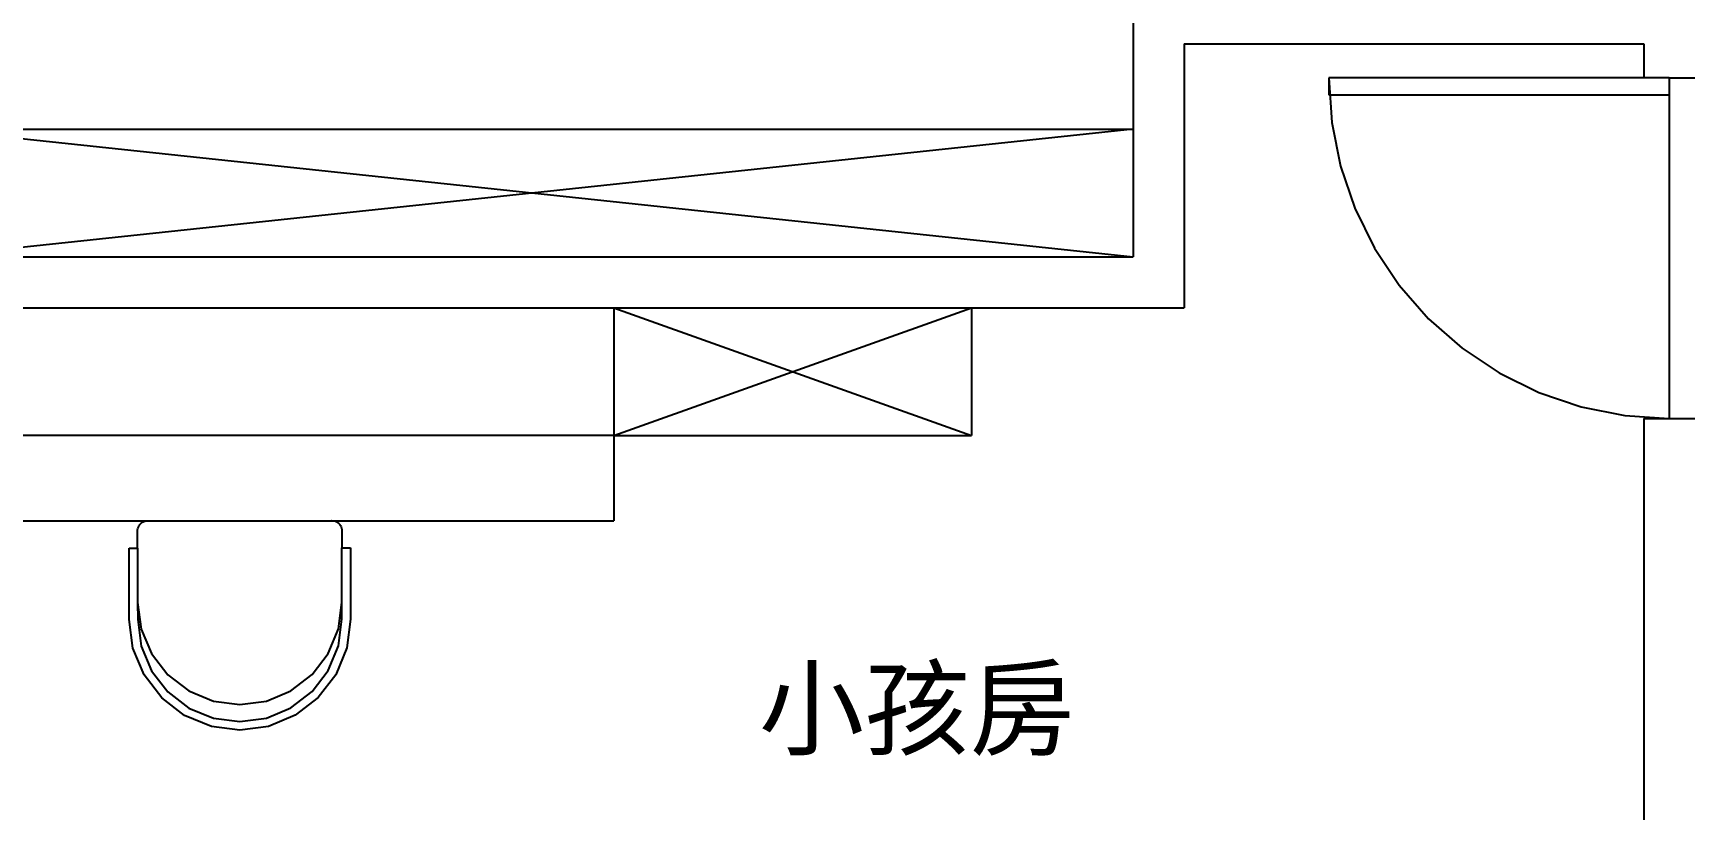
# Model space of a CAD drawing. Header units: centimetres. Extents: x 921 to 2601, y 2858 to 4336.
# Drawn here: x 1138.7 to 1569.1, y 3425.2 to 3626.2 of the extents above; entities that cross this region are included whole.
import ezdxf

# ---------------------------------------------------------------- set-up
doc = ezdxf.new("R2010")
doc.units = ezdxf.units.CM
doc.layers.add('文字', color=7, linetype='Continuous')
doc.layers.add('結構', color=7, linetype='Continuous')
doc.styles.get("Standard").update_dxf_attribs({"font": 'arial.ttf'})

msp = doc.modelspace()

# ---------------------------------------------------------------- linework, layer by layer
at = {"layer": '結構'}
for p, q in [((1423.64, 3628.96), (1423.64, 3601.4)), ((1436.86, 3623.44), (1555.91, 3623.44)), ((1436.86, 3623.44), (1436.86, 3555.1)), ((1555.91, 3623.44), (1555.91, 3614.63)), ((1474.34, 3614.63), (1475.09, 3603.12)), ((1474.34, 3614.63), (1474.34, 3610.22)), ((1555.91, 3614.63), (1474.34, 3614.63)), ((1562.52, 3614.63), (1555.91, 3614.63)), ((1562.52, 3614.63), (1562.52, 3610.22)), ((1562.52, 3614.63), (1569.13, 3614.63)), ((1474.34, 3610.22), (1562.52, 3610.22)), ((1562.52, 3610.22), (1562.52, 3526.45)), ((1475.09, 3603.12), (1477.35, 3591.8)), ((1112.8, 3601.4), (1423.64, 3601.4)), ((1112.8, 3601.4), (1423.64, 3568.33)), ((1423.64, 3601.4), (1112.8, 3568.33)), ((1423.64, 3601.4), (1423.64, 3568.33)), ((1477.35, 3591.8), (1481.05, 3580.88)), ((1481.05, 3580.88), (1486.15, 3570.54)), ((1112.8, 3568.33), (1423.64, 3568.33)), ((1486.15, 3570.54), (1492.56, 3560.95)), ((1492.56, 3560.95), (1500.17, 3552.27)), ((1112.8, 3555.1), (1289.16, 3555.1)), ((1289.16, 3555.1), (1289.16, 3522.04)), ((1289.16, 3522.04), (1381.75, 3555.1)), ((1289.16, 3555.1), (1381.75, 3522.04)), ((1289.16, 3555.1), (1381.75, 3555.1)), ((1381.75, 3555.1), (1381.75, 3522.04)), ((1381.75, 3555.1), (1436.86, 3555.1)), ((1500.17, 3552.27), (1508.84, 3544.67)), ((1508.84, 3544.67), (1518.43, 3538.26)), ((1518.43, 3538.26), (1528.78, 3533.16)), ((1528.78, 3533.16), (1539.7, 3529.45)), ((1539.7, 3529.45), (1551.01, 3527.2)), ((1551.01, 3527.2), (1562.52, 3526.45)), ((1555.91, 3526.45), (1562.52, 3526.45)), ((1555.91, 3526.45), (1555.91, 3420.63)), ((1562.52, 3526.45), (1569.13, 3526.45)), ((1289.16, 3522.04), (1112.8, 3522.04)), ((1289.16, 3522.04), (1381.75, 3522.04)), ((1289.16, 3522.04), (1289.16, 3499.99)), ((1112.8, 3499.99), (1289.16, 3499.99)), ((1166.52, 3499.18), (1166.78, 3499.41)), ((1166.78, 3499.41), (1167.07, 3499.6)), ((1167.07, 3499.6), (1167.38, 3499.75)), ((1167.38, 3499.75), (1167.71, 3499.87)), ((1167.71, 3499.87), (1168.04, 3499.93)), ((1168.04, 3499.93), (1168.39, 3499.96)), ((1168.39, 3499.96), (1216.01, 3500.03)), ((1216.01, 3500.03), (1216.35, 3500)), ((1216.35, 3500), (1216.69, 3499.94)), ((1216.69, 3499.94), (1217.02, 3499.83)), ((1217.02, 3499.83), (1217.33, 3499.67)), ((1217.33, 3499.67), (1217.62, 3499.48)), ((1217.62, 3499.48), (1217.88, 3499.25)), ((1217.88, 3499.25), (1218.11, 3498.99)), ((1165.75, 3497.31), (1165.77, 3497.65)), ((1165.75, 3492.9), (1165.75, 3497.31)), ((1165.77, 3497.65), (1165.84, 3497.99)), ((1165.84, 3497.99), (1165.95, 3498.32)), ((1165.95, 3498.32), (1166.1, 3498.63)), ((1166.1, 3498.63), (1166.29, 3498.92)), ((1166.29, 3498.92), (1166.52, 3499.18)), ((1218.11, 3498.99), (1218.3, 3498.71)), ((1218.3, 3498.71), (1218.45, 3498.4)), ((1218.45, 3498.4), (1218.57, 3498.07)), ((1218.57, 3498.07), (1218.63, 3497.73)), ((1218.63, 3497.73), (1218.66, 3497.38)), ((1218.66, 3497.38), (1218.66, 3492.97)), ((1163.58, 3474.38), (1163.55, 3492.9)), ((1163.55, 3492.9), (1165.75, 3492.9)), ((1165.75, 3492.9), (1165.77, 3478.79)), ((1218.66, 3492.97), (1220.87, 3492.98)), ((1218.68, 3478.87), (1218.66, 3492.97)), ((1220.87, 3492.98), (1220.89, 3474.46)), ((1165.77, 3478.79), (1166.69, 3471.94)), ((1165.77, 3478.79), (1165.78, 3474.38)), ((1217.79, 3472.02), (1218.68, 3478.87)), ((1218.69, 3474.46), (1218.68, 3478.87)), ((1164.56, 3466.96), (1163.58, 3474.38)), ((1165.78, 3474.38), (1166.69, 3467.54)), ((1217.8, 3467.61), (1218.69, 3474.46)), ((1220.89, 3474.46), (1219.93, 3467.04)), ((1166.69, 3471.94), (1169.34, 3465.57)), ((1215.16, 3465.63), (1217.79, 3472.02)), ((1167.44, 3460.05), (1164.56, 3466.96)), ((1166.69, 3467.54), (1169.34, 3461.16)), ((1169.34, 3465.57), (1173.55, 3460.1)), ((1210.96, 3460.15), (1215.16, 3465.63)), ((1215.16, 3461.22), (1217.8, 3467.61)), ((1219.93, 3467.04), (1217.07, 3460.12)), ((1169.34, 3461.16), (1173.56, 3455.69)), ((1210.97, 3455.74), (1215.16, 3461.22)), ((1172, 3454.13), (1167.44, 3460.05)), ((1173.55, 3460.1), (1179.03, 3455.9)), ((1205.49, 3455.94), (1210.96, 3460.15)), ((1217.07, 3460.12), (1212.53, 3454.18)), ((1177.94, 3449.58), (1172, 3454.13)), ((1173.56, 3455.69), (1179.04, 3451.49)), ((1179.03, 3455.9), (1185.42, 3453.27)), ((1185.42, 3453.27), (1192.27, 3452.37)), ((1192.27, 3452.37), (1199.11, 3453.28)), ((1199.11, 3453.28), (1205.49, 3455.94)), ((1205.49, 3451.53), (1210.97, 3455.74)), ((1212.53, 3454.18), (1206.6, 3449.62)), ((1184.86, 3446.73), (1177.94, 3449.58)), ((1179.04, 3451.49), (1185.42, 3448.86)), ((1185.42, 3448.86), (1192.27, 3447.96)), ((1192.27, 3447.96), (1199.12, 3448.88)), ((1199.12, 3448.88), (1205.49, 3451.53)), ((1206.6, 3449.62), (1199.69, 3446.75)), ((1192.28, 3445.76), (1184.86, 3446.73)), ((1199.69, 3446.75), (1192.28, 3445.76))]:
    msp.add_line(p, q, dxfattribs=at)

# ---------------------------------------------------------------- texts
at = {"layer": '文字'}
msp.add_text('小孩房', height=20, dxfattribs=at).set_placement((1326.7, 3441.39))

doc.saveas('drawing.dxf')
